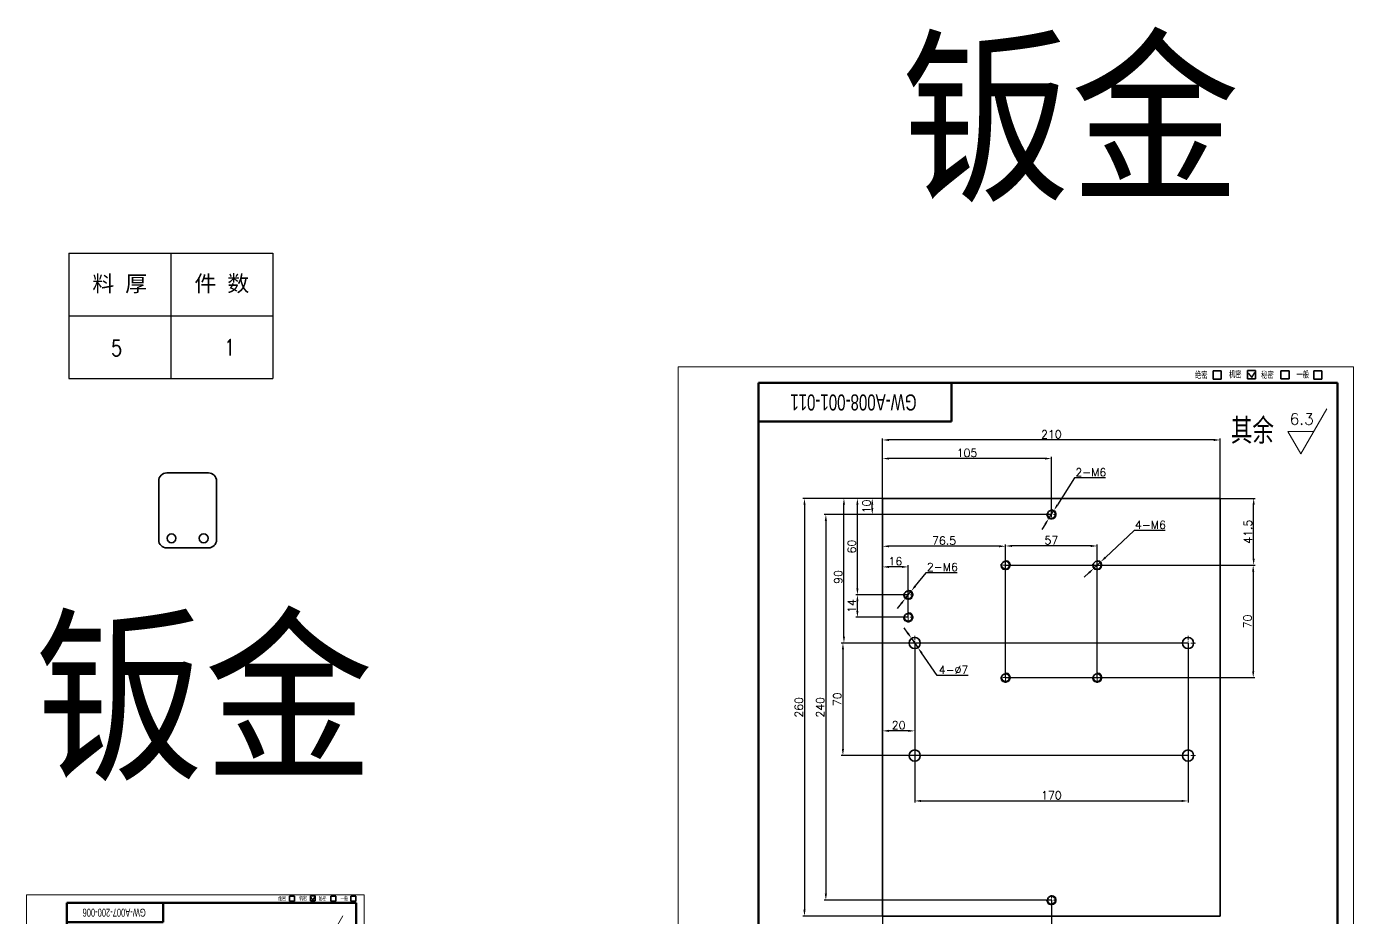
# Model space of a CAD drawing. Header units: millimetres. Extents: x -13336 to 61423, y -27528 to -3175.
# Drawn here: x -8357 to -7532, y -6522 to -5967 of the extents above; entities that cross this region are included whole.
import ezdxf
from ezdxf.enums import TextEntityAlignment as Align

# ---------------------------------------------------------------- set-up
doc = ezdxf.new("R2010")
doc.units = ezdxf.units.MM
doc.linetypes.add('CENTER2', pattern=[28.575, 19.05, -3.175, 3.175, -3.175])
doc.linetypes.add('DASHDOT', pattern=[18.5, 12, -3, 0.5, -3])
for name, color, linetype, lineweight in [('09图框', 4, 'Continuous', 15), ('中心线', 1, 'CENTER2', 15), ('剖面线', 6, 'Continuous', 15), ('图框', 4, 'Continuous', 15), ('文字', 3, 'Continuous', 15), ('细实线', 7, 'Continuous', 15), ('轮廓线', 7, 'Continuous', 50)]:
    doc.layers.add(name, color=color, linetype=linetype, lineweight=lineweight)
doc.layers.add('DIM', color=2, linetype='Continuous')
doc.styles.add('CHINA', font='', dxfattribs={"width": 0.9})
doc.styles.add('DIM', font='txt.shx', dxfattribs={"width": 0.8, "bigfont": 'bigfont.shx'})
doc.styles.get("Standard").update_dxf_attribs({"font": 'txt', "bigfont": 'gbcbig.shx'})
doc.styles.add('宋体', font='', dxfattribs={"width": 0.8})
doc.styles.add('汉字 5号', font='FSGB2312.ttf', dxfattribs={"width": 0.7, "height": 5})
doc.styles.add('汉字3.5号', font='FSGB2312.ttf', dxfattribs={"width": 0.7, "height": 3.5})
doc.styles.add('汉字7号', font='', dxfattribs={"width": 0.7, "height": 7})
doc.styles.get('CHINA').set_extended_font_data('SimSun')
doc.styles.get('宋体').set_extended_font_data('SimSun')
doc.styles.get('汉字7号').set_extended_font_data('SimSun')
doc.dimstyles.new('1：2', dxfattribs={"dimscale": 2, "dimtxt": 2.5, "dimasz": 2.5, "dimexe": 1.25, "dimexo": 0, "dimtad": 1, "dimdsep": 46, "dimtxsty": 'Standard', "dimcen": 2.5, "dimclrd": 3, "dimclre": 3, "dimclrt": 1, "dimadec": 0, "dimazin": 0, "dimtfac": 1, "dimtmove": 0, "dimatfit": 3, "dimfxl": 0, "dimarcsym": 0})
doc.dimstyles.new('1：2$3', dxfattribs={"dimscale": 2, "dimtxt": 2.5, "dimasz": 2.5, "dimexe": 1.25, "dimexo": 0, "dimtad": 1, "dimtoh": 1, "dimdsep": 46, "dimtxsty": 'Standard', "dimcen": 2.5, "dimclrd": 3, "dimclre": 3, "dimclrt": 1, "dimadec": 0, "dimazin": 0, "dimtfac": 1, "dimtmove": 0, "dimatfit": 3, "dimfxl": 0, "dimarcsym": 0})

# ---------------------------------------------------------------- blocks, each defined once
blk = doc.blocks.new('A4图框')
at = {"layer": '09图框', "lineweight": 15}
for p, q in [((62778.17, 8358.17), (62778.17, 8655.17)), ((62988.17, 8655.17), (62778.17, 8655.17)), ((62778.17, 8655.17), (62778.17, 8358.17)), ((62988.17, 8358.17), (62988.17, 8655.17)), ((62988.17, 8358.17), (62988.17, 8655.17)), ((62988.17, 8655.17), (62988.17, 8358.17))]:
    blk.add_line(p, q, dxfattribs=at)
at = {"layer": '09图框', "linetype": 'ByBlock', "lineweight": 15}
for p, q in [((62778.17, 8655.17), (62778.17, 8358.17)), ((62988.17, 8655.17), (62988.17, 8358.17)), ((62778.17, 8358.17), (62988.17, 8358.17))]:
    blk.add_line(p, q, dxfattribs=at)
at = {"layer": 'DIM', "lineweight": 15}
for p, q in [((62803.17, 8443.17), (62778.17, 8443.17)), ((62803.17, 8435.17), (62778.17, 8435.17)), ((62803.17, 8427.17), (62778.17, 8427.17)), ((62803.17, 8419.17), (62778.17, 8419.17)), ((62803.17, 8411.17), (62778.17, 8411.17)), ((62803.17, 8403.17), (62778.17, 8403.17)), ((62810.17, 8383.17), (62810.17, 8403.17)), ((62817.17, 8383.17), (62817.17, 8403.17)), ((62837.31, 8383.17), (62837.31, 8403.16)), ((62852.31, 8383.17), (62852.31, 8403.16)), ((62863.17, 8363.17), (62863.17, 8403.17)), ((62923.17, 8363.17), (62923.17, 8403.17)), ((62863.17, 8398.17), (62803.17, 8398.17)), ((62803.17, 8395.17), (62778.17, 8395.17)), ((62863.17, 8393.17), (62803.17, 8393.17)), ((62803.17, 8387.17), (62778.17, 8387.17)), ((62983.17, 8388.17), (62803.17, 8388.17)), ((62878.17, 8378.17), (62878.17, 8388.17)), ((62893.17, 8363.17), (62893.17, 8388.17)), ((62908.17, 8378.17), (62908.17, 8388.17)), ((62938.17, 8378.17), (62938.17, 8388.17)), ((62953.17, 8378.17), (62953.17, 8388.17)), ((62968.17, 8378.17), (62968.17, 8388.17)), ((62863.17, 8383.17), (62803.17, 8383.17)), ((62813.17, 8363.17), (62813.17, 8383.17)), ((62833.17, 8363.17), (62833.17, 8383.17)), ((62843.17, 8363.17), (62843.17, 8383.17)), ((62843.17, 8363.17), (62843.17, 8383.17)), ((62803.17, 8379.17), (62778.17, 8379.17)), ((62983.17, 8378.17), (62863.17, 8378.17)), ((62863.17, 8376.5), (62803.17, 8376.5)), ((62803.17, 8371.17), (62778.17, 8371.17)), ((62863.17, 8369.84), (62803.17, 8369.84)), ((62923.17, 8372.67), (62863.17, 8372.67)), ((62803.17, 8363.17), (62778.17, 8363.17)), ((62778.17, 8363.17), (62803.17, 8363.17))]:
    blk.add_line(p, q, dxfattribs=at)
at = {"layer": 'DIM', "ltscale": 20}
for p, q in [((62878.73, 8367.5), (62878.73, 8370.5)), ((62884.23, 8369.75), (62878.73, 8370.5)), ((62884.23, 8368.25), (62884.23, 8369.75)), ((62884.23, 8368.25), (62878.73, 8367.5))]:
    blk.add_line(p, q, dxfattribs=at)
for radius in [1.5, 0.75]:
    blk.add_circle((62873.73, 8369), radius, dxfattribs=at)
at = {"layer": '中心线', "color": 0, "linetype": 'Continuous', "lineweight": 50}
for p, q in [((62803.17, 8650.17), (62983.17, 8650.17)), ((62803.17, 8638.17), (62863.17, 8638.17))]:
    blk.add_line(p, q, dxfattribs=at)
at = {"layer": '中心线', "linetype": 'CENTER2', "lineweight": 18, "ltscale": 0.25}
for p, q in [((62885.22, 8369), (62871.48, 8369)), ((62873.73, 8367.07), (62873.73, 8370.94))]:
    blk.add_line(p, q, dxfattribs=at)
at = {"layer": '细实线', "lineweight": 15}
for p, q in [((62983.17, 8403.17), (62803.18, 8403.17)), ((62983.17, 8363.17), (62803.17, 8363.17))]:
    blk.add_line(p, q, dxfattribs=at)
at = {"layer": '轮廓线', "color": 0, "linetype": 'ByBlock', "lineweight": 50}
for p, q in [((62803.17, 8363.17), (62803.17, 8650.17)), ((62863.17, 8638.17), (62863.17, 8650.17))]:
    blk.add_line(p, q, dxfattribs=at)
at = {"layer": '轮廓线', "color": 0, "lineweight": 50}
blk.add_line((62983.17, 8363.17), (62983.17, 8650.17), dxfattribs=at)
at = {"layer": '轮廓线', "color": 7, "linetype": 'Continuous', "lineweight": 50}
blk.add_line((62983.17, 8403.17), (62803.17, 8403.17), dxfattribs=at)
at = {"layer": '09图框', "lineweight": 15, "insert": (62928.24, 8374.32), "char_height": 5, "width": 60, "attachment_point": 1, "style": '汉字 5号'}
blk.add_mtext('{\\C4;长城汽车股份有限公司}', dxfattribs=at)
at = {"layer": '中心线', "color": 0, "lineweight": 15, "char_height": 3.5, "width": 25, "attachment_point": 1, "style": '汉字3.5号'}
for s, insert in [('{\\C4;描 图}', (62785.12, 8441.49)), ('{\\C4;描 校}', (62784.64, 8425.01)), ('{\\C4;底图号}', (62784.4, 8409.97))]:
    blk.add_mtext(s, dxfattribs=dict(at, insert=insert))
at = {"layer": '中心线', "color": 2, "lineweight": 15, "char_height": 3.5, "attachment_point": 1, "style": '汉字3.5号'}
for s, insert, width in [('{\\C4;标记}', (62803.26, 8388.15), 7.1413), ('{\\C4;处数}', (62810.12, 8388.01), 7.1413), ('{\\C4;更改文件号}', (62818.69, 8388.15), 19.9957), ('{\\C4;签字}', (62841.02, 8388.17), 14.8572), ('{\\C4;日期}', (62853.88, 8388.17), 11), ('{\\C4;重量}', (62897.25, 8385.19), 10), ('{\\C4;比例}', (62926.9, 8385.22), 15), ('{\\C4;共  张}', (62955.99, 8385.22), 15), ('{\\C4;第  张}', (62970.99, 8385.22), 15), ('{\\C4;设计}', (62805.22, 8382.17), 7.2842), ('{\\C4;拆图}', (62835.22, 8382.17), 7.2842), ('{\\C4;图样标记}', (62871.6, 8378.16), 20), ('{\\C4;审核}', (62805.13, 8375.62), 7.2842), ('{\\C4;标准化}', (62803.13, 8368.88), 10.4643), ('{\\C4;批准}', (62835.22, 8368.84), 7.2842)]:
    blk.add_mtext(s, dxfattribs=dict(at, insert=insert, width=width))
at = {"layer": '图框', "color": 4, "lineweight": 18, "style": '宋体', "width": 0.8}
blk.add_text('1st ANGLE PROJECTION', height=2, dxfattribs=at).set_placement((62866.72, 8364.02))
at = {"layer": '轮廓线', "color": 2, "lineweight": 15, "char_height": 3.5, "attachment_point": 1, "style": '汉字3.5号'}
for s, insert, width in [('{\\C4;数量}', (62868.03, 8385.64), 10), ('{\\C4;材料}', (62904.69, 8377.89), 30)]:
    blk.add_mtext(s, dxfattribs=dict(at, insert=insert, width=width))
blk = doc.blocks.new('*D221')
at = {"layer": 'Defpoints', "color": 0, "transparency": 16777216}
for p in [(-7824.76, -6235.98), (-7824.76, -6270.75), (-7719.76, -6270.75)]:
    blk.add_point(p, dxfattribs=at)
at = {"layer": 'DIM', "color": 3, "lineweight": -2, "transparency": 16777216}
for p, q in [((-7824.76, -6270.75), (-7824.76, -6234.98)), ((-7723.76, -6235.98), (-7820.76, -6235.98)), ((-7719.76, -6270.75), (-7719.76, -6234.98))]:
    blk.add_line(p, q, dxfattribs=at)
at = {"layer": 'DIM', "color": 3, "transparency": 16777216}
for points in [[(-7820.76, -6235.32), (-7820.76, -6236.65), (-7824.76, -6235.98)], [(-7723.76, -6235.32), (-7723.76, -6236.65), (-7719.76, -6235.98)]]:
    blk.add_solid(points, dxfattribs=at)
at = {"layer": 'DIM', "color": 1, "transparency": 16777216, "insert": (-7772.26, -6232.48), "char_height": 5, "attachment_point": 5}
blk.add_mtext('105', dxfattribs=at)
blk = doc.blocks.new('*D222')
at = {"layer": 'Defpoints', "color": 0, "transparency": 16777216}
for p in [(-7824.76, -6224.42), (-7824.76, -6260.75), (-7614.76, -6260.75)]:
    blk.add_point(p, dxfattribs=at)
at = {"layer": 'DIM', "color": 3, "lineweight": -2, "transparency": 16777216}
for p, q in [((-7824.76, -6260.75), (-7824.76, -6223.42)), ((-7618.76, -6224.42), (-7820.76, -6224.42)), ((-7614.76, -6260.75), (-7614.76, -6223.42))]:
    blk.add_line(p, q, dxfattribs=at)
at = {"layer": 'DIM', "color": 3, "transparency": 16777216}
for points in [[(-7820.76, -6223.76), (-7820.76, -6225.09), (-7824.76, -6224.42)], [(-7618.76, -6223.76), (-7618.76, -6225.09), (-7614.76, -6224.42)]]:
    blk.add_solid(points, dxfattribs=at)
at = {"layer": 'DIM', "color": 1, "transparency": 16777216, "insert": (-7719.76, -6220.92), "char_height": 5, "attachment_point": 5}
blk.add_mtext('210', dxfattribs=at)
blk = doc.blocks.new('*D223')
at = {"layer": 'Defpoints', "color": 0, "transparency": 16777216}
for p in [(-7831.17, -6260.75), (-7740.44, -6260.75), (-7719.76, -6270.75)]:
    blk.add_point(p, dxfattribs=at)
at = {"layer": 'DIM', "color": 3, "lineweight": -2, "transparency": 16777216}
for p, q in [((-7740.44, -6260.75), (-7832.17, -6260.75)), ((-7719.76, -6270.75), (-7832.17, -6270.75)), ((-7831.17, -6266.75), (-7831.17, -6264.75))]:
    blk.add_line(p, q, dxfattribs=at)
at = {"layer": 'DIM', "color": 3, "transparency": 16777216}
for points in [[(-7831.84, -6264.75), (-7830.5, -6264.75), (-7831.17, -6260.75)], [(-7831.84, -6266.75), (-7830.5, -6266.75), (-7831.17, -6270.75)]]:
    blk.add_solid(points, dxfattribs=at)
at = {"layer": 'DIM', "color": 1, "transparency": 16777216, "insert": (-7834.67, -6265.75), "char_height": 5, "attachment_point": 5, "rotation": 90}
blk.add_mtext('10', dxfattribs=at)
blk = doc.blocks.new('*D224')
at = {"layer": 'Defpoints', "color": 0, "transparency": 16777216}
for p in [(-7824.76, -6260.75), (-7873.32, -6520.75), (-7824.76, -6520.75)]:
    blk.add_point(p, dxfattribs=at)
at = {"layer": 'DIM', "color": 3, "lineweight": -2, "transparency": 16777216}
for p, q in [((-7824.76, -6260.75), (-7874.32, -6260.75)), ((-7873.32, -6264.75), (-7873.32, -6516.75)), ((-7824.76, -6520.75), (-7874.32, -6520.75))]:
    blk.add_line(p, q, dxfattribs=at)
at = {"layer": 'DIM', "color": 3, "transparency": 16777216}
for points in [[(-7873.98, -6264.75), (-7872.65, -6264.75), (-7873.32, -6260.75)], [(-7873.98, -6516.75), (-7872.65, -6516.75), (-7873.32, -6520.75)]]:
    blk.add_solid(points, dxfattribs=at)
at = {"layer": 'DIM', "color": 1, "transparency": 16777216, "insert": (-7876.82, -6390.75), "char_height": 5, "attachment_point": 5, "rotation": 90}
blk.add_mtext('260', dxfattribs=at)
blk = doc.blocks.new('*D225')
at = {"layer": 'Defpoints', "color": 0, "transparency": 16777216}
for p in [(-7718.15, -6268.2), (-7721.37, -6273.3)]:
    blk.add_point(p, dxfattribs=at)
at = {"layer": 'DIM', "color": 3, "lineweight": -2, "transparency": 16777216}
for p, q in [((-7705.38, -6248.04), (-7716.01, -6264.82)), ((-7686.05, -6248.04), (-7705.38, -6248.04)), ((-7721.37, -6273.3), (-7718.15, -6268.2)), ((-7723.51, -6276.68), (-7725.65, -6280.06))]:
    blk.add_line(p, q, dxfattribs=at)
at = {"layer": 'DIM', "color": 3, "transparency": 16777216}
for points in [[(-7716.57, -6264.47), (-7715.44, -6265.18), (-7718.15, -6268.2)], [(-7724.08, -6276.32), (-7722.95, -6277.03), (-7721.37, -6273.3)]]:
    blk.add_solid(points, dxfattribs=at)
at = {"layer": 'DIM', "color": 1, "transparency": 16777216, "insert": (-7695.21, -6244.54), "char_height": 5, "attachment_point": 5}
blk.add_mtext('2-M6', dxfattribs=at)
blk = doc.blocks.new('*D226')
at = {"layer": 'Defpoints', "color": 0, "transparency": 16777216}
for p in [(-7719.76, -6270.75), (-7860.02, -6510.75), (-7719.76, -6510.75)]:
    blk.add_point(p, dxfattribs=at)
at = {"layer": 'DIM', "color": 3, "lineweight": -2, "transparency": 16777216}
for p, q in [((-7719.76, -6270.75), (-7861.02, -6270.75)), ((-7860.02, -6274.75), (-7860.02, -6506.75)), ((-7719.76, -6510.75), (-7861.02, -6510.75))]:
    blk.add_line(p, q, dxfattribs=at)
at = {"layer": 'DIM', "color": 3, "transparency": 16777216}
for points in [[(-7860.69, -6274.75), (-7859.35, -6274.75), (-7860.02, -6270.75)], [(-7860.69, -6506.75), (-7859.35, -6506.75), (-7860.02, -6510.75)]]:
    blk.add_solid(points, dxfattribs=at)
at = {"layer": 'DIM', "color": 1, "transparency": 16777216, "insert": (-7863.52, -6390.75), "char_height": 5, "attachment_point": 5, "rotation": 90}
blk.add_mtext('240', dxfattribs=at)
blk = doc.blocks.new('*D227')
at = {"layer": 'Defpoints', "color": 0, "transparency": 16777216}
for p in [(-7719.76, -6510.75), (-7824.76, -6520.75), (-7824.76, -6537.25)]:
    blk.add_point(p, dxfattribs=at)
at = {"layer": 'DIM', "color": 3, "lineweight": -2, "transparency": 16777216}
for p, q in [((-7719.76, -6510.75), (-7719.76, -6538.25)), ((-7824.76, -6520.75), (-7824.76, -6538.25)), ((-7723.76, -6537.25), (-7820.76, -6537.25))]:
    blk.add_line(p, q, dxfattribs=at)
at = {"layer": 'DIM', "color": 3, "transparency": 16777216}
for points in [[(-7820.76, -6536.59), (-7820.76, -6537.92), (-7824.76, -6537.25)], [(-7723.76, -6536.59), (-7723.76, -6537.92), (-7719.76, -6537.25)]]:
    blk.add_solid(points, dxfattribs=at)
at = {"layer": 'DIM', "color": 1, "transparency": 16777216, "insert": (-7772.26, -6533.75), "char_height": 5, "attachment_point": 5}
blk.add_mtext('105', dxfattribs=at)
blk = doc.blocks.new('*D228')
at = {"layer": 'Defpoints', "color": 0, "transparency": 16777216}
for p in [(-7748.26, -6290.36), (-7748.26, -6372.3), (-7691.26, -6372.3)]:
    blk.add_point(p, dxfattribs=at)
at = {"layer": 'DIM', "color": 3, "lineweight": -2, "transparency": 16777216}
for p, q in [((-7748.26, -6372.3), (-7748.26, -6289.36)), ((-7695.26, -6290.36), (-7744.26, -6290.36)), ((-7691.26, -6372.3), (-7691.26, -6289.36))]:
    blk.add_line(p, q, dxfattribs=at)
at = {"layer": 'DIM', "color": 3, "transparency": 16777216}
for points in [[(-7744.26, -6289.69), (-7744.26, -6291.02), (-7748.26, -6290.36)], [(-7695.26, -6289.69), (-7695.26, -6291.02), (-7691.26, -6290.36)]]:
    blk.add_solid(points, dxfattribs=at)
at = {"layer": 'DIM', "color": 1, "transparency": 16777216, "insert": (-7719.76, -6286.86), "char_height": 5, "attachment_point": 5}
blk.add_mtext('57', dxfattribs=at)
blk = doc.blocks.new('*D229')
at = {"layer": 'Defpoints', "color": 0, "transparency": 16777216}
for p in [(-7824.76, -6290.55), (-7824.76, -6302.3), (-7748.26, -6302.3)]:
    blk.add_point(p, dxfattribs=at)
at = {"layer": 'DIM', "color": 3, "lineweight": -2, "transparency": 16777216}
for p, q in [((-7824.76, -6302.3), (-7824.76, -6289.55)), ((-7752.26, -6290.55), (-7820.76, -6290.55)), ((-7748.26, -6302.3), (-7748.26, -6289.55))]:
    blk.add_line(p, q, dxfattribs=at)
at = {"layer": 'DIM', "color": 3, "transparency": 16777216}
for points in [[(-7820.76, -6289.89), (-7820.76, -6291.22), (-7824.76, -6290.55)], [(-7752.26, -6289.89), (-7752.26, -6291.22), (-7748.26, -6290.55)]]:
    blk.add_solid(points, dxfattribs=at)
at = {"layer": 'DIM', "color": 1, "transparency": 16777216, "insert": (-7786.51, -6287.05), "char_height": 5, "attachment_point": 5}
blk.add_mtext('76.5', dxfattribs=at)
blk = doc.blocks.new('*D230')
at = {"layer": 'Defpoints', "color": 0, "transparency": 16777216}
for p in [(-7740.44, -6260.75), (-7593.95, -6260.75), (-7748.26, -6302.3)]:
    blk.add_point(p, dxfattribs=at)
at = {"layer": 'DIM', "color": 3, "lineweight": -2, "transparency": 16777216}
for p, q in [((-7740.44, -6260.75), (-7592.95, -6260.75)), ((-7593.95, -6298.3), (-7593.95, -6264.75)), ((-7748.26, -6302.3), (-7592.95, -6302.3))]:
    blk.add_line(p, q, dxfattribs=at)
at = {"layer": 'DIM', "color": 3, "transparency": 16777216}
for points in [[(-7594.62, -6264.75), (-7593.28, -6264.75), (-7593.95, -6260.75)], [(-7594.62, -6298.3), (-7593.28, -6298.3), (-7593.95, -6302.3)]]:
    blk.add_solid(points, dxfattribs=at)
at = {"layer": 'DIM', "color": 1, "transparency": 16777216, "insert": (-7597.45, -6281.53), "char_height": 5, "attachment_point": 5, "rotation": 90}
blk.add_mtext('41.5', dxfattribs=at)
blk = doc.blocks.new('*D231')
at = {"layer": 'Defpoints', "color": 0, "transparency": 16777216}
for p in [(-7748.26, -6302.3), (-7748.26, -6372.3), (-7594.22, -6372.3)]:
    blk.add_point(p, dxfattribs=at)
at = {"layer": 'DIM', "color": 3, "lineweight": -2, "transparency": 16777216}
for p, q in [((-7748.26, -6302.3), (-7593.22, -6302.3)), ((-7594.22, -6306.3), (-7594.22, -6368.3)), ((-7748.26, -6372.3), (-7593.22, -6372.3))]:
    blk.add_line(p, q, dxfattribs=at)
at = {"layer": 'DIM', "color": 3, "transparency": 16777216}
for points in [[(-7594.88, -6306.3), (-7593.55, -6306.3), (-7594.22, -6302.3)], [(-7594.88, -6368.3), (-7593.55, -6368.3), (-7594.22, -6372.3)]]:
    blk.add_solid(points, dxfattribs=at)
at = {"layer": 'DIM', "color": 1, "transparency": 16777216, "insert": (-7597.72, -6337.3), "char_height": 5, "attachment_point": 5, "rotation": 90}
blk.add_mtext('70', dxfattribs=at)
blk = doc.blocks.new('*D232')
at = {"layer": 'Defpoints', "color": 0, "transparency": 16777216}
for p in [(-7693.46, -6304.37), (-7689.06, -6300.23)]:
    blk.add_point(p, dxfattribs=at)
at = {"layer": 'DIM', "color": 3, "lineweight": -2, "transparency": 16777216}
for p, q in [((-7668.32, -6280.74), (-7686.15, -6297.5)), ((-7648.99, -6280.74), (-7668.32, -6280.74)), ((-7693.46, -6304.37), (-7689.06, -6300.23)), ((-7696.37, -6307.1), (-7699.29, -6309.84))]:
    blk.add_line(p, q, dxfattribs=at)
at = {"layer": 'DIM', "color": 3, "transparency": 16777216}
for points in [[(-7686.6, -6297.01), (-7685.69, -6297.98), (-7689.06, -6300.23)], [(-7696.83, -6306.62), (-7695.92, -6307.59), (-7693.46, -6304.37)]]:
    blk.add_solid(points, dxfattribs=at)
at = {"layer": 'DIM', "color": 1, "transparency": 16777216, "insert": (-7658.15, -6277.24), "char_height": 5, "attachment_point": 5}
blk.add_mtext('4-M6', dxfattribs=at)
blk = doc.blocks.new('*D233')
at = {"layer": 'Defpoints', "color": 0, "transparency": 16777216}
for p in [(-7804.76, -6350.75), (-7634.76, -6350.75), (-7634.76, -6449.01)]:
    blk.add_point(p, dxfattribs=at)
at = {"layer": 'DIM', "color": 3, "lineweight": -2, "transparency": 16777216}
for p, q in [((-7804.76, -6350.75), (-7804.76, -6450.01)), ((-7634.76, -6350.75), (-7634.76, -6450.01)), ((-7800.76, -6449.01), (-7638.76, -6449.01))]:
    blk.add_line(p, q, dxfattribs=at)
at = {"layer": 'DIM', "color": 3, "transparency": 16777216}
for points in [[(-7800.76, -6448.34), (-7800.76, -6449.67), (-7804.76, -6449.01)], [(-7638.76, -6448.34), (-7638.76, -6449.67), (-7634.76, -6449.01)]]:
    blk.add_solid(points, dxfattribs=at)
at = {"layer": 'DIM', "color": 1, "transparency": 16777216, "insert": (-7719.76, -6445.51), "char_height": 5, "attachment_point": 5}
blk.add_mtext('170', dxfattribs=at)
blk = doc.blocks.new('*D234')
at = {"layer": 'Defpoints', "color": 0, "transparency": 16777216}
for p in [(-7804.76, -6350.75), (-7824.76, -6366.86), (-7824.76, -6405.41)]:
    blk.add_point(p, dxfattribs=at)
at = {"layer": 'DIM', "color": 3, "lineweight": -2, "transparency": 16777216}
for p, q in [((-7804.76, -6350.75), (-7804.76, -6406.41)), ((-7824.76, -6366.86), (-7824.76, -6406.41)), ((-7808.76, -6405.41), (-7820.76, -6405.41))]:
    blk.add_line(p, q, dxfattribs=at)
at = {"layer": 'DIM', "color": 3, "transparency": 16777216}
for points in [[(-7820.76, -6404.74), (-7820.76, -6406.07), (-7824.76, -6405.41)], [(-7808.76, -6404.74), (-7808.76, -6406.07), (-7804.76, -6405.41)]]:
    blk.add_solid(points, dxfattribs=at)
at = {"layer": 'DIM', "color": 1, "transparency": 16777216, "insert": (-7814.76, -6401.91), "char_height": 5, "attachment_point": 5}
blk.add_mtext('20', dxfattribs=at)
blk = doc.blocks.new('*D235')
at = {"layer": 'Defpoints', "color": 0, "transparency": 16777216}
for p in [(-7848.78, -6260.75), (-7634.76, -6260.75), (-7634.76, -6350.75)]:
    blk.add_point(p, dxfattribs=at)
at = {"layer": 'DIM', "color": 3, "lineweight": -2, "transparency": 16777216}
for p, q in [((-7634.76, -6260.75), (-7849.78, -6260.75)), ((-7848.78, -6346.75), (-7848.78, -6264.75)), ((-7634.76, -6350.75), (-7849.78, -6350.75))]:
    blk.add_line(p, q, dxfattribs=at)
at = {"layer": 'DIM', "color": 3, "transparency": 16777216}
for points in [[(-7849.44, -6264.75), (-7848.11, -6264.75), (-7848.78, -6260.75)], [(-7849.44, -6346.75), (-7848.11, -6346.75), (-7848.78, -6350.75)]]:
    blk.add_solid(points, dxfattribs=at)
at = {"layer": 'DIM', "color": 1, "transparency": 16777216, "insert": (-7852.28, -6309.68), "char_height": 5, "attachment_point": 5, "rotation": 90}
blk.add_mtext('90', dxfattribs=at)
blk = doc.blocks.new('*D236')
at = {"layer": 'Defpoints', "color": 0, "transparency": 16777216}
for p in [(-7806.75, -6347.87), (-7802.77, -6353.63)]:
    blk.add_point(p, dxfattribs=at)
at = {"layer": 'DIM', "color": 3, "lineweight": -2, "transparency": 16777216}
for p, q in [((-7809.03, -6344.58), (-7811.31, -6341.3)), ((-7806.75, -6347.87), (-7802.77, -6353.63)), ((-7790.77, -6370.95), (-7800.49, -6356.92)), ((-7771.44, -6370.95), (-7790.77, -6370.95))]:
    blk.add_line(p, q, dxfattribs=at)
at = {"layer": 'DIM', "color": 3, "transparency": 16777216}
for points in [[(-7808.48, -6344.2), (-7809.58, -6344.96), (-7806.75, -6347.87)], [(-7799.94, -6356.54), (-7801.04, -6357.3), (-7802.77, -6353.63)]]:
    blk.add_solid(points, dxfattribs=at)
at = {"layer": 'DIM', "color": 1, "transparency": 16777216, "insert": (-7780.6, -6367.45), "char_height": 5, "attachment_point": 5}
blk.add_mtext('4-∅7', dxfattribs=at)
blk = doc.blocks.new('*D237')
at = {"layer": 'Defpoints', "color": 0, "transparency": 16777216}
for p in [(-7840.4, -6320.75), (-7808.76, -6320.75), (-7808.76, -6334.75)]:
    blk.add_point(p, dxfattribs=at)
at = {"layer": 'DIM', "color": 3, "lineweight": -2, "transparency": 16777216}
for p, q in [((-7808.76, -6320.75), (-7841.4, -6320.75)), ((-7840.4, -6330.75), (-7840.4, -6324.75)), ((-7808.76, -6334.75), (-7841.4, -6334.75))]:
    blk.add_line(p, q, dxfattribs=at)
at = {"layer": 'DIM', "color": 3, "transparency": 16777216}
for points in [[(-7841.07, -6324.75), (-7839.74, -6324.75), (-7840.4, -6320.75)], [(-7841.07, -6330.75), (-7839.74, -6330.75), (-7840.4, -6334.75)]]:
    blk.add_solid(points, dxfattribs=at)
at = {"layer": 'DIM', "color": 1, "transparency": 16777216, "insert": (-7843.9, -6327.75), "char_height": 5, "attachment_point": 5, "rotation": 90}
blk.add_mtext('14', dxfattribs=at)
blk = doc.blocks.new('*D238')
at = {"layer": 'Defpoints', "color": 0, "transparency": 16777216}
for p in [(-7840.4, -6260.75), (-7803.14, -6260.75), (-7808.76, -6320.75)]:
    blk.add_point(p, dxfattribs=at)
at = {"layer": 'DIM', "color": 3, "lineweight": -2, "transparency": 16777216}
for p, q in [((-7803.14, -6260.75), (-7841.4, -6260.75)), ((-7840.4, -6316.75), (-7840.4, -6264.75)), ((-7808.76, -6320.75), (-7841.4, -6320.75))]:
    blk.add_line(p, q, dxfattribs=at)
at = {"layer": 'DIM', "color": 3, "transparency": 16777216}
for points in [[(-7841.07, -6264.75), (-7839.74, -6264.75), (-7840.4, -6260.75)], [(-7841.07, -6316.75), (-7839.74, -6316.75), (-7840.4, -6320.75)]]:
    blk.add_solid(points, dxfattribs=at)
at = {"layer": 'DIM', "color": 1, "transparency": 16777216, "insert": (-7843.9, -6290.75), "char_height": 5, "attachment_point": 5, "rotation": 90}
blk.add_mtext('60', dxfattribs=at)
blk = doc.blocks.new('*D239')
at = {"layer": 'Defpoints', "color": 0, "transparency": 16777216}
for p in [(-7824.76, -6303.4), (-7808.76, -6334.75), (-7824.76, -6338.68)]:
    blk.add_point(p, dxfattribs=at)
at = {"layer": 'DIM', "color": 3, "lineweight": -2, "transparency": 16777216}
for p, q in [((-7824.76, -6338.68), (-7824.76, -6302.4)), ((-7812.76, -6303.4), (-7820.76, -6303.4)), ((-7808.76, -6334.75), (-7808.76, -6302.4))]:
    blk.add_line(p, q, dxfattribs=at)
at = {"layer": 'DIM', "color": 3, "transparency": 16777216}
for points in [[(-7820.76, -6302.73), (-7820.76, -6304.06), (-7824.76, -6303.4)], [(-7812.76, -6302.73), (-7812.76, -6304.06), (-7808.76, -6303.4)]]:
    blk.add_solid(points, dxfattribs=at)
at = {"layer": 'DIM', "color": 1, "transparency": 16777216, "insert": (-7816.76, -6299.9), "char_height": 5, "attachment_point": 5}
blk.add_mtext('16', dxfattribs=at)
blk = doc.blocks.new('*D240')
at = {"layer": 'Defpoints', "color": 0, "transparency": 16777216}
for p in [(-7806.88, -6318.4), (-7810.64, -6323.1)]:
    blk.add_point(p, dxfattribs=at)
at = {"layer": 'DIM', "color": 3, "lineweight": -2, "transparency": 16777216}
for p, q in [((-7797.74, -6306.98), (-7804.38, -6315.27)), ((-7778.41, -6306.98), (-7797.74, -6306.98)), ((-7810.64, -6323.1), (-7806.88, -6318.4)), ((-7813.14, -6326.23), (-7815.64, -6329.35))]:
    blk.add_line(p, q, dxfattribs=at)
at = {"layer": 'DIM', "color": 3, "transparency": 16777216}
for points in [[(-7804.9, -6314.86), (-7803.86, -6315.69), (-7806.88, -6318.4)], [(-7813.66, -6325.81), (-7812.62, -6326.64), (-7810.64, -6323.1)]]:
    blk.add_solid(points, dxfattribs=at)
at = {"layer": 'DIM', "color": 1, "transparency": 16777216, "insert": (-7787.57, -6303.48), "char_height": 5, "attachment_point": 5}
blk.add_mtext('2-M6', dxfattribs=at)
blk = doc.blocks.new('*D248')
at = {"layer": 'Defpoints', "color": 0, "transparency": 16777216}
for p in [(-7634.76, -6350.75), (-7849.4, -6420.75), (-7634.76, -6420.75)]:
    blk.add_point(p, dxfattribs=at)
at = {"layer": 'DIM', "color": 3, "lineweight": -2, "transparency": 16777216}
for p, q in [((-7634.76, -6350.75), (-7850.4, -6350.75)), ((-7849.4, -6354.75), (-7849.4, -6416.75)), ((-7634.76, -6420.75), (-7850.4, -6420.75))]:
    blk.add_line(p, q, dxfattribs=at)
at = {"layer": 'DIM', "color": 3, "transparency": 16777216}
for points in [[(-7850.07, -6354.75), (-7848.73, -6354.75), (-7849.4, -6350.75)], [(-7850.07, -6416.75), (-7848.73, -6416.75), (-7849.4, -6420.75)]]:
    blk.add_solid(points, dxfattribs=at)
at = {"layer": 'DIM', "color": 1, "transparency": 16777216, "insert": (-7852.9, -6385.75), "char_height": 5, "attachment_point": 5, "rotation": 90}
blk.add_mtext('70', dxfattribs=at)
blk = doc.blocks.new('*T283')
at = {"color": 0, "linetype": 'ByBlock', "lineweight": -2, "transparency": 16777216}
for p, q in [((0, 0), (127, 0)), ((0, 0), (0, -78)), ((63.5, 0), (63.5, -78)), ((127, 0), (127, -78)), ((0, -39), (127, -39)), ((0, -78), (127, -78))]:
    blk.add_line(p, q, dxfattribs=at)
at = {"color": 0, "transparency": 16777216, "char_height": 10, "width": 60.5, "attachment_point": 5}
for s, insert in [('{\\fSimSun|b0|i0|c134|p2;料 厚}', (31.75, -19.5)), ('{\\fSimSun|b0|i0|c134|p2;件 数}', (95.25, -19.5))]:
    blk.add_mtext(s, dxfattribs=dict(at, insert=insert))
blk = doc.blocks.new('拆图参数')
blk.add_blockref('*T283', (-63.5, 78))
at = {"style": 'DIM', "width": 0.8}
blk.add_attdef('6', text='', height=10, dxfattribs=at).set_placement((-37.13, 18.91), align=Align.MIDDLE_LEFT)
blk.add_attdef('1', text='', height=10, dxfattribs=at).set_placement((36.65, 19.27), align=Align.MIDDLE_CENTER)

msp = doc.modelspace()

# ---------------------------------------------------------------- linework, layer by layer
at = {"color": 7, "lineweight": 35, "ltscale": 0.1}
for p, q in [((-7614.055, -6181.482), (-7619.11, -6181.482)), ((-7619.11, -6181.482), (-7619.11, -6186.538)), ((-7614.055, -6186.538), (-7614.055, -6181.482)), ((-7592.768, -6181.219), (-7597.824, -6181.219)), ((-7597.824, -6181.219), (-7597.824, -6186.275)), ((-7592.768, -6186.275), (-7592.768, -6181.219)), ((-7576.95, -6186.368), (-7576.95, -6181.312)), ((-7571.894, -6181.312), (-7576.95, -6181.312)), ((-7571.894, -6181.312), (-7571.894, -6186.368)), ((-7556.585, -6186.487), (-7556.585, -6181.431)), ((-7551.529, -6181.431), (-7556.585, -6181.431)), ((-7551.529, -6181.431), (-7551.529, -6186.487)), ((-7619.11, -6186.538), (-7614.055, -6186.538)), ((-7597.824, -6186.275), (-7592.768, -6186.275)), ((-7576.95, -6186.368), (-7571.894, -6186.368)), ((-7556.585, -6186.487), (-7551.529, -6186.487)), ((-8190.581, -6508.281), (-8193.674, -6508.281)), ((-8193.674, -6508.281), (-8193.674, -6511.374)), ((-8193.674, -6511.374), (-8190.581, -6511.374)), ((-8190.581, -6511.374), (-8190.581, -6508.281)), ((-8177.558, -6508.121), (-8180.651, -6508.121)), ((-8180.651, -6508.121), (-8180.651, -6511.214)), ((-8180.651, -6511.214), (-8177.558, -6511.214)), ((-8177.558, -6511.214), (-8177.558, -6508.121)), ((-8167.881, -6511.271), (-8167.881, -6508.178)), ((-8164.788, -6508.178), (-8167.881, -6508.178)), ((-8167.881, -6511.271), (-8164.788, -6511.271)), ((-8164.788, -6508.178), (-8164.788, -6511.271)), ((-8155.422, -6511.343), (-8155.422, -6508.25)), ((-8152.329, -6508.25), (-8155.422, -6508.25)), ((-8155.422, -6511.343), (-8152.329, -6511.343)), ((-8152.329, -6508.25), (-8152.329, -6511.343))]:
    msp.add_line(p, q, dxfattribs=at)
at = {"color": 3}
for p, q in [((-7597.363, -6182.911), (-7595.13, -6185.626)), ((-7595.13, -6185.626), (-7593.307, -6182.502)), ((-8180.369, -6509.156), (-8179.003, -6510.817)), ((-8179.003, -6510.817), (-8177.888, -6508.906))]:
    msp.add_line(p, q, dxfattribs=at)
at = {"color": 7, "lineweight": 35}
for p, q in [((-8243.989, -6244.944), (-8269.989, -6244.944)), ((-7824.76, -6260.75), (-7614.76, -6260.75)), ((-7824.76, -6520.75), (-7824.76, -6260.75)), ((-7614.76, -6260.75), (-7614.76, -6520.75)), ((-8243.989, -6291.594), (-8269.989, -6291.594)), ((-7614.76, -6520.75), (-7824.76, -6520.75))]:
    msp.add_line(p, q, dxfattribs=at)
at = {"color": 7, "lineweight": 35, "ltscale": 0.241174}
for p, q in [((-8274.989, -6249.944), (-8274.989, -6286.594)), ((-8238.989, -6286.594), (-8238.989, -6249.944))]:
    msp.add_line(p, q, dxfattribs=at)
at = {"color": 1, "linetype": 'DASHDOT', "lineweight": 13, "ltscale": 0.159802}
for p, q in [((-7716.564, -6270.75), (-7722.956, -6270.75)), ((-7716.564, -6270.75), (-7722.956, -6270.75)), ((-7719.76, -6267.554), (-7719.76, -6273.946)), ((-7719.76, -6267.554), (-7719.76, -6273.946)), ((-7745.064, -6302.3), (-7751.456, -6302.3)), ((-7745.064, -6302.3), (-7751.456, -6302.3)), ((-7688.064, -6302.3), (-7694.456, -6302.3)), ((-7688.064, -6302.3), (-7694.456, -6302.3)), ((-7805.564, -6320.75), (-7811.956, -6320.75)), ((-7805.564, -6320.75), (-7811.956, -6320.75)), ((-7808.76, -6317.554), (-7808.76, -6323.946)), ((-7808.76, -6317.554), (-7808.76, -6323.946)), ((-7805.564, -6334.75), (-7811.956, -6334.75)), ((-7805.564, -6334.75), (-7811.956, -6334.75)), ((-7808.76, -6331.554), (-7808.76, -6337.946)), ((-7808.76, -6331.554), (-7808.76, -6337.946)), ((-7745.064, -6372.3), (-7751.456, -6372.3)), ((-7745.064, -6372.3), (-7751.456, -6372.3)), ((-7688.064, -6372.3), (-7694.456, -6372.3)), ((-7688.064, -6372.3), (-7694.456, -6372.3)), ((-7716.564, -6510.75), (-7722.956, -6510.75)), ((-7716.564, -6510.75), (-7722.956, -6510.75)), ((-7719.76, -6507.554), (-7719.76, -6513.946)), ((-7719.76, -6507.554), (-7719.76, -6513.946))]:
    msp.add_line(p, q, dxfattribs=at)
at = {"color": 1, "linetype": 'DASHDOT', "lineweight": 13, "ltscale": 0.159803}
for p, q in [((-7748.26, -6299.104), (-7748.26, -6305.496)), ((-7748.26, -6299.104), (-7748.26, -6305.496)), ((-7691.26, -6299.104), (-7691.26, -6305.496)), ((-7691.26, -6299.104), (-7691.26, -6305.496)), ((-7748.26, -6369.104), (-7748.26, -6375.496)), ((-7748.26, -6369.104), (-7748.26, -6375.496)), ((-7691.26, -6369.104), (-7691.26, -6375.496)), ((-7691.26, -6369.104), (-7691.26, -6375.496))]:
    msp.add_line(p, q, dxfattribs=at)
at = {"color": 1, "linetype": 'DASHDOT', "lineweight": 13, "ltscale": 0.2275}
for p, q in [((-7804.76, -6346.2), (-7804.76, -6355.3)), ((-7634.76, -6346.2), (-7634.76, -6355.3)), ((-7804.76, -6416.2), (-7804.76, -6425.3)), ((-7634.76, -6416.2), (-7634.76, -6425.3))]:
    msp.add_line(p, q, dxfattribs=at)
at = {"color": 1, "linetype": 'DASHDOT', "lineweight": 13, "ltscale": 0.227499}
for p, q in [((-7800.21, -6350.75), (-7809.31, -6350.75)), ((-7630.21, -6350.75), (-7639.31, -6350.75)), ((-7800.21, -6420.75), (-7809.31, -6420.75)), ((-7630.21, -6420.75), (-7639.31, -6420.75))]:
    msp.add_line(p, q, dxfattribs=at)
at = {"color": 7, "lineweight": 35}
for centre, radius in [((-7719.76, -6270.75), 2.458), ((-8266.989, -6285.594), 2.75), ((-8246.989, -6285.594), 2.75), ((-7748.26, -6302.3), 2.459), ((-7691.26, -6302.3), 2.458), ((-7808.76, -6320.75), 2.458), ((-7808.76, -6334.75), 2.458), ((-7804.76, -6350.75), 3.5), ((-7634.76, -6350.75), 3.5), ((-7748.26, -6372.3), 2.459), ((-7691.26, -6372.3), 2.458), ((-7804.76, -6420.75), 3.5), ((-7634.76, -6420.75), 3.5), ((-7719.76, -6510.75), 2.458)]:
    msp.add_circle(centre, radius, dxfattribs=at)
for centre, start, end in [((-8269.989, -6249.944), 90, 180), ((-8243.989, -6249.944), 0, 90), ((-8269.989, -6286.594), 180.000005, 269.999997), ((-8243.989, -6286.594), 269.999997, 0)]:
    msp.add_arc(centre, 5, start, end, dxfattribs=at)
at = {"color": 1, "lineweight": 13}
for centre in [(-7719.76, -6270.75), (-7748.26, -6302.3), (-7691.26, -6302.3), (-7808.76, -6320.75), (-7808.76, -6334.75), (-7748.26, -6372.3), (-7691.26, -6372.3), (-7719.76, -6510.75)]:
    msp.add_arc(centre, 3.016, 169.999993, 100.000014, dxfattribs=at)
at = {"layer": '文字', "color": 2}
for p, q in [((-7564.68, -6233.09), (-7548.514, -6205.09)), ((-7572.763, -6219.09), (-7564.68, -6233.09)), ((-7572.763, -6219.09), (-7556.597, -6219.09)), ((-7564.68, -6233.09), (-7572.763, -6219.09)), ((-8168.508, -6534.518), (-8160.425, -6520.518))]:
    msp.add_line(p, q, dxfattribs=at)

# ---------------------------------------------------------------- block references
msp.add_blockref('拆图参数', (-8267.463, -6186.138)).add_auto_attribs({'1': '1', '6': '5'})
at = {"xscale": 2, "yscale": 2, "zscale": 2}
msp.add_blockref('A4图框', (-133508.205, -23489.161), dxfattribs=at)
msp.add_blockref('A4图框', (-71135.337, -15162.553))

# ---------------------------------------------------------------- texts
at = {"color": 2}
msp.add_text('6.3', height=7, dxfattribs=at).set_placement((-7571.525, -6214.904))
at = {"layer": 'DIM', "char_height": 85.8805, "width": 3103.01985, "attachment_point": 1, "style": 'CHINA'}
for insert in [(-7813.237, -5980.757), (-8352.181, -6340.897)]:
    msp.add_mtext('钣金^I^I', dxfattribs=dict(at, insert=insert))
at = {"layer": '中心线', "color": 4, "style": '汉字7号', "width": 0.7}
for s, height, p in [('绝密', 3.9973, (-7626.541, -6183.779)), ('机密', 3.9973, (-7605.351, -6183.416)), ('秘密', 3.9973, (-7585.399, -6183.765)), ('一般', 3.9973, (-7563.391, -6183.513)), ('绝密', 2.4455, (-8198.22, -6509.687)), ('机密', 2.4455, (-8185.256, -6509.465)), ('秘密', 2.4455, (-8173.05, -6509.678)), ('一般', 2.4455, (-8159.586, -6509.524))]:
    msp.add_text(s, height=height, dxfattribs=at).set_placement(p, align=Align.MIDDLE)
at = {"layer": '剖面线', "color": 2, "insert": (-7608.079, -6211.277), "char_height": 14, "width": 113.4, "attachment_point": 1, "style": '汉字3.5号'}
msp.add_mtext('其余', dxfattribs=at)
at = {"layer": '文字', "attachment_point": 5, "rotation": 180, "style": '汉字 5号'}
for s, insert, char_height, width in [('{\\C4;GW-A008-001-011}', (-7842.868, -6201), 10, 120), ('{\\C4;GW-A007-200-006}', (-8302.669, -6518.472), 5, 60)]:
    msp.add_mtext(s, dxfattribs=dict(at, insert=insert, char_height=char_height, width=width))

# ---------------------------------------------------------------- dimensions: what is measured, and where the dimension line sits
at = {"layer": 'DIM'}
for base, p1, p2, picture, middle in [((-7824.76, -6224.422), (-7614.76, -6260.75), (-7824.76, -6260.75), '*D222', (-7719.76, -6220.923)), ((-7824.76, -6235.984), (-7719.76, -6270.75), (-7824.76, -6270.75), '*D221', (-7772.26, -6232.485)), ((-7824.76, -6290.554), (-7748.26, -6302.3), (-7824.76, -6302.3), '*D229', (-7786.51, -6287.055)), ((-7748.26, -6290.357), (-7691.26, -6372.3), (-7748.26, -6372.3), '*D228', (-7719.76, -6286.857)), ((-7824.76, -6405.406), (-7804.76, -6350.75), (-7824.76, -6366.863), '*D234', (-7814.76, -6401.907)), ((-7824.76, -6537.254), (-7719.76, -6510.75), (-7824.76, -6520.75), '*D227', (-7772.26, -6533.754))]:
    dim = msp.add_linear_dim(base=base, p1=p1, p2=p2, dimstyle='1：2', override={"dimasz": 2, "dimexe": 0.49975, "dimgap": 0.49975}, dxfattribs=at)
    dim.commit()
    dim.dimension.update_dxf_attribs({"geometry": picture, "text_midpoint": middle})
for p1, p2, text, picture, middle in [((-7721.373, -6273.298), (-7718.146, -6268.202), '2-M6', '*D225', (-7695.212, -6248.042)), ((-7693.457, -6304.365), (-7689.062, -6300.235), '4-M6', '*D232', (-7658.154, -6280.74)), ((-7810.644, -6323.105), (-7806.875, -6318.396), '2-M6', '*D240', (-7787.573, -6306.981)), ((-7806.752, -6347.873), (-7802.767, -6353.627), '4-<>', '*D236', (-7780.604, -6370.95))]:
    dim = msp.add_diameter_dim_2p(p1=p1, p2=p2, text=text, dimstyle='1：2$3', override={"dimasz": 2, "dimexe": 0.49975, "dimgap": 0.49975}, dxfattribs=at)
    dim.commit()
    dim.dimension.update_dxf_attribs({"geometry": picture, "text_midpoint": middle, "dimtype": 163})
for base, p1, p2, picture, middle in [((-7873.318, -6520.75), (-7824.76, -6260.75), (-7824.76, -6520.75), '*D224', (-7873.318, -6390.75)), ((-7848.778, -6260.75), (-7634.76, -6350.75), (-7634.76, -6260.75), '*D235', (-7848.778, -6309.683)), ((-7860.02, -6510.75), (-7719.76, -6270.75), (-7719.76, -6510.75), '*D226', (-7860.02, -6390.75)), ((-7594.217, -6372.3), (-7748.26, -6302.3), (-7748.26, -6372.3), '*D231', (-7594.217, -6337.3))]:
    dim = msp.add_linear_dim(base=base, p1=p1, p2=p2, angle=90, dimstyle='1：2', override={"dimasz": 2, "dimexe": 0.49975, "dimgap": 0.49975}, dxfattribs=at)
    dim.commit()
    dim.dimension.update_dxf_attribs({"geometry": picture, "text_midpoint": middle, "dimtype": 160})
for base, p1, p2, picture, middle in [((-7840.402, -6260.75), (-7808.76, -6320.75), (-7803.143, -6260.75), '*D238', (-7843.901, -6290.75)), ((-7831.168, -6260.75), (-7719.76, -6270.75), (-7740.437, -6260.75), '*D223', (-7834.668, -6265.75)), ((-7840.402, -6320.75), (-7808.76, -6334.75), (-7808.76, -6320.75), '*D237', (-7843.901, -6327.75)), ((-7849.401, -6420.75), (-7634.76, -6350.75), (-7634.76, -6420.75), '*D248', (-7852.901, -6385.75))]:
    dim = msp.add_linear_dim(base=base, p1=p1, p2=p2, angle=90, dimstyle='1：2', override={"dimasz": 2, "dimexe": 0.49975, "dimgap": 0.49975}, dxfattribs=at)
    dim.commit()
    dim.dimension.update_dxf_attribs({"geometry": picture, "text_midpoint": middle})
dim = msp.add_linear_dim(base=(-7593.949, -6260.75), p1=(-7748.26, -6302.3), p2=(-7740.437, -6260.75), angle=90, text='41.5', dimstyle='1：2', override={"dimasz": 2, "dimexe": 0.49975, "dimgap": 0.49975}, dxfattribs=at)
dim.commit()
dim.dimension.update_dxf_attribs({"geometry": '*D230', "text_midpoint": (-7597.449, -6281.525)})
for base, p1, p2, picture, middle in [((-7824.76, -6303.397), (-7808.76, -6334.75), (-7824.76, -6338.681), '*D239', (-7816.76, -6303.397)), ((-7634.76, -6449.007), (-7804.76, -6350.75), (-7634.76, -6350.75), '*D233', (-7719.76, -6449.007))]:
    dim = msp.add_linear_dim(base=base, p1=p1, p2=p2, dimstyle='1：2', override={"dimasz": 2, "dimexe": 0.49975, "dimgap": 0.49975}, dxfattribs=at)
    dim.commit()
    dim.dimension.update_dxf_attribs({"geometry": picture, "text_midpoint": middle, "dimtype": 160})

doc.saveas('drawing.dxf')
